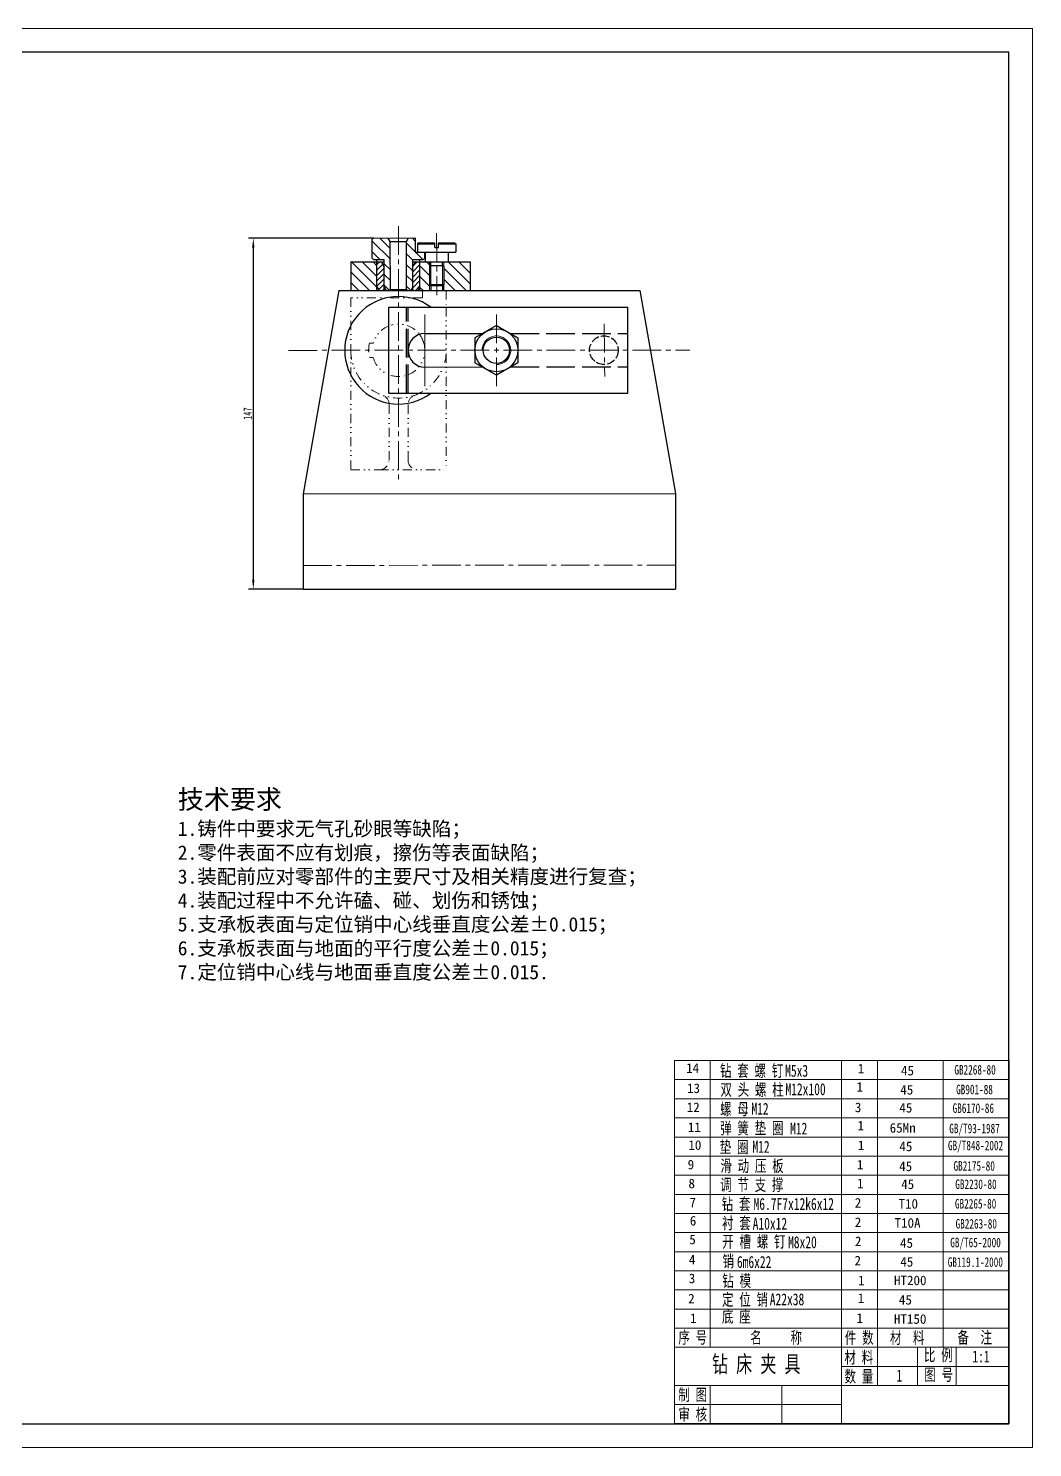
# Model space of a CAD drawing. Header units: millimetres. Extents: x 1525 to 2366, y 342 to 936.
# Drawn here: x 1945 to 2366, y 342 to 936 of the extents above; entities that cross this region are included whole.
import ezdxf
from ezdxf.enums import TextEntityAlignment as Align

# ---------------------------------------------------------------- set-up
doc = ezdxf.new("R2010")
doc.units = ezdxf.units.MM
doc.header["$PDSIZE"] = -5
for name, pattern in [('ACAD_ISO02W100', [15, 12, -3]), ('CENTER', [50.8, 31.75, -6.35, 6.35, -6.35]), ('DIVIDE', [31.75, 12.7, -6.35, 0, -6.35, 0, -6.35]), ('点画线', [18, 12, -2, 2, -2])]:
    doc.linetypes.add(name, pattern=pattern)
doc.layers.get('0').update_dxf_attribs({"lineweight": 15})
doc.layers.get('Defpoints').update_dxf_attribs({"lineweight": 15})
for name, color, linetype, lineweight in [('中心线层', 1, '点画线', 15), ('图层1', 4, 'Continuous', 30), ('图层3', 1, 'CENTER', 15), ('图层4', 3, 'DIVIDE', 15), ('图层5', 7, 'ACAD_ISO02W100', 30), ('尺寸线层', 3, 'Continuous', 18), ('标注', 5, 'Continuous', 15), ('粗实线层', 7, 'Continuous', 30), ('细实线层', 7, 'Continuous', 15)]:
    doc.layers.add(name, color=color, linetype=linetype, lineweight=lineweight)
doc.layers.add('文字层', color=7, linetype='Continuous')
doc.styles.get("Standard").update_dxf_attribs({"font": 'SimSun.ttf'})
doc.styles.add('标准', font='SimSun.ttf', dxfattribs={"width": 0.667})
doc.styles.add('样式 1', font='SimSun.ttf', dxfattribs={"width": 0.707})
doc.dimstyles.new('标准', dxfattribs={"dimtxt": 3.5, "dimasz": 4, "dimexe": 2, "dimexo": 0, "dimtad": 1, "dimdsep": 46, "dimtxsty": '标准', "dimblk": '_CAXARROW', "dimcen": 0, "dimdle": 6, "dimazin": 2, "dimtfac": 0.707107, "dimtdec": 3, "dimtmove": 2, "dimatfit": 3, "dimfxl": 1, "dimfrac": 2, "dimtolj": 1, "dimarcsym": 1})

# ---------------------------------------------------------------- blocks, each defined once
blk = doc.blocks.new('*X5')
at = {"layer": '粗实线层'}
for p, q in [((410.5, 287), (-395.5, 287)), ((410.5, -287), (410.5, 287)), ((-395.5, -287), (410.5, -287))]:
    blk.add_line(p, q, dxfattribs=at)
at = {"layer": '细实线层'}
for p, q in [((420.5, 297), (-420.5, 297)), ((420.5, -297), (420.5, 297)), ((-420.5, -297), (420.5, -297))]:
    blk.add_line(p, q, dxfattribs=at)
at = {"layer": '尺寸线层', "style": '标准', "width": 0.667}
blk.add_attdef('图纸编号', text='', height=5.22, rotation=180, dxfattribs=at).set_placement((-370.5, 282), align=Align.MIDDLE_CENTER)
for tag, p in [('登记', (-408, -234.5)), ('旧底图总号', (-408, -244.5)), ('底图总号', (-408, -254.5)), ('签字', (-408, -264.5)), ('签字日期', (-408, -274.5)), ('档案员', (-414.25, -284.5)), ('日期', (-401.75, -284.5))]:
    blk.add_attdef(tag, text='', height=2.61, dxfattribs=at).set_placement(p, align=Align.MIDDLE_CENTER)
blk = doc.blocks.new('_CAXARROW')
blk.add_hatch(color=0).paths.add_polyline_path([(0, 0), (-1, 0.125), (-1, -0.125)], flags=0)
blk = doc.blocks.new('*X6')
at = {"layer": 'Defpoints', "color": 0, "transparency": 16777216}
for p in [(2089.62, 848.69), (2039.34, 701.67), (2060.19, 701.67)]:
    blk.add_point(p, dxfattribs=at)
at = {"layer": '标注', "color": 0, "lineweight": -2, "transparency": 16777216}
for p, q in [((2089.62, 848.69), (2037.34, 848.69)), ((2039.34, 844.69), (2039.34, 705.67)), ((2060.19, 701.67), (2037.34, 701.67))]:
    blk.add_line(p, q, dxfattribs=at)
at = {"layer": '标注', "color": 0, "lineweight": -2, "transparency": 16777216, "xscale": 4, "yscale": 4, "zscale": 4}
for p, rotation in [((2039.34, 848.69), 90), ((2039.34, 701.67), 270)]:
    blk.add_blockref('_CAXARROW', p, dxfattribs=dict(at, rotation=rotation))
at = {"layer": '标注', "color": 0, "transparency": 16777216, "insert": (2036.97, 775.18), "char_height": 3.5, "width": 9.4833, "attachment_point": 5, "rotation": 90, "style": '标准', "bg_fill": 3, "box_fill_scale": 1.1, "bg_fill_color": 256, "bg_fill_true_color": 13158600, "bg_fill_transparency": 0}
blk.add_mtext('\\A1;147', dxfattribs=at)

msp = doc.modelspace()

# ---------------------------------------------------------------- hatches: boundary and pattern name
at = {"layer": '标注'}
h = msp.add_hatch(dxfattribs=at)
h.set_pattern_fill('ANSI31', color=256, angle=90, style=0)
h.paths.add_polyline_path([(2096.722, 847.19), (2095.856, 848.689), (2089.622, 848.686), (2089.122, 848.186), (2089.126, 840.186), (2089.626, 839.686), (2094.126, 839.689), (2094.132, 828.189), (2094.998, 826.689), (2096.232, 826.69), (2096.732, 827.19)], flags=0)
h.paths.add_polyline_path([(2103.532, 827.193), (2104.032, 826.693), (2105.266, 826.694), (2106.132, 828.194), (2106.126, 839.694), (2110.626, 839.697), (2111.126, 840.197), (2111.125, 842.697), (2107.125, 842.695), (2107.122, 848.695), (2104.388, 848.694), (2103.522, 847.193)], flags=0)
h = msp.add_hatch(dxfattribs=at)
h.set_pattern_fill('ANSI31', color=256, angle=90.0275, style=0)
h.paths.add_polyline_path([(2091.127, 838.687), (2080.127, 838.682), (2080.132, 826.682), (2091.132, 826.687)], flags=0)
h.paths.add_polyline_path([(2113.127, 836.698), (2113.127, 838.698), (2109.127, 838.696), (2109.132, 826.696), (2113.132, 826.698), (2113.131, 829.198)], flags=0)
h.paths.add_polyline_path([(2119.131, 829.201), (2119.132, 826.701), (2130.132, 826.706), (2130.127, 838.706), (2119.127, 838.701), (2119.127, 836.701)], flags=0)
h = msp.add_hatch(dxfattribs=at)
h.set_pattern_fill('ANSI31', color=256, scale=0.5, angle=0.0275, style=0)
h.paths.add_polyline_path([(2094.127, 836.689), (2092.972, 838.688), (2091.127, 838.687), (2091.132, 828.187), (2091.998, 826.688), (2093.632, 826.688), (2094.132, 827.189)], flags=0)
h.paths.add_polyline_path([(2106.132, 827.194), (2106.632, 826.695), (2108.266, 826.695), (2109.132, 828.196), (2109.127, 838.696), (2107.281, 838.695), (2106.127, 836.694)], flags=0)

# ---------------------------------------------------------------- linework, layer by layer
at = {"layer": '中心线层'}
for p, q in [((2100.119, 853.692), (2100.171, 746.042)), ((2116.121, 850.699), (2116.133, 824.699)), ((2141.137, 816.711), (2141.151, 786.711)), ((2186.196, 812.744), (2186.505, 790.722)), ((2054.144, 801.669), (2222.144, 801.75)), ((2060.188, 711.672), (2216.188, 711.747))]:
    msp.add_line(p, q, dxfattribs=at)
at = {"layer": '图层1', "color": 0}
for p, q in [((2089.622, 848.686), (2089.122, 848.186)), ((2089.126, 840.186), (2089.122, 848.186)), ((2089.622, 848.686), (2107.122, 848.695)), ((2096.722, 847.19), (2095.856, 848.689)), ((2096.722, 847.19), (2103.522, 847.193)), ((2096.732, 827.19), (2096.722, 847.19)), ((2103.522, 847.193), (2104.388, 848.694)), ((2103.532, 827.193), (2103.522, 847.193)), ((2107.122, 848.695), (2107.125, 842.695)), ((2108.623, 846.696), (2108.123, 846.195)), ((2108.123, 846.195), (2115.373, 846.199)), ((2108.123, 846.195), (2108.125, 842.695)), ((2108.623, 846.696), (2115.373, 846.699)), ((2115.374, 844.699), (2115.373, 846.699)), ((2115.374, 844.699), (2116.874, 844.7)), ((2116.873, 846.7), (2123.623, 846.703)), ((2116.874, 844.7), (2116.873, 846.7)), ((2116.873, 846.2), (2124.123, 846.203)), ((2123.623, 846.703), (2124.123, 846.203)), ((2124.123, 846.203), (2124.125, 842.703)), ((2080.127, 838.682), (2094.127, 838.689)), ((2080.127, 838.682), (2080.132, 826.682)), ((2089.126, 840.186), (2089.626, 839.686)), ((2089.626, 839.686), (2094.126, 839.689)), ((2091.132, 826.687), (2091.126, 839.687)), ((2094.127, 836.689), (2092.972, 838.688)), ((2094.132, 827.189), (2094.126, 839.689)), ((2106.126, 839.694), (2110.626, 839.697)), ((2106.132, 827.194), (2106.126, 839.694)), ((2106.127, 838.694), (2130.127, 838.706)), ((2106.127, 836.694), (2107.281, 838.695)), ((2107.125, 842.695), (2111.125, 842.697)), ((2109.132, 826.696), (2109.126, 839.696)), ((2110.626, 839.697), (2111.126, 840.197)), ((2111.125, 842.697), (2124.125, 842.703)), ((2111.126, 840.197), (2111.125, 842.697)), ((2111.375, 842.697), (2111.377, 838.697)), ((2113.627, 837.198), (2113.627, 838.698)), ((2118.627, 837.2), (2118.627, 838.7)), ((2120.875, 842.701), (2120.877, 838.701)), ((2130.127, 838.706), (2130.132, 826.706)), ((2113.627, 837.198), (2113.127, 836.698)), ((2113.127, 836.698), (2113.131, 829.198)), ((2113.627, 837.198), (2118.627, 837.2)), ((2118.627, 837.2), (2119.127, 836.701)), ((2119.127, 836.701), (2119.131, 829.201)), ((2075.132, 826.68), (2060.173, 741.672)), ((2075.132, 826.68), (2201.132, 826.74)), ((2091.132, 828.187), (2091.998, 826.688)), ((2094.132, 827.189), (2093.632, 826.688)), ((2094.132, 828.189), (2094.998, 826.689)), ((2094.709, 827.189), (2094.132, 827.189)), ((2096.732, 827.19), (2096.232, 826.69)), ((2096.732, 827.19), (2103.532, 827.193)), ((2103.532, 827.193), (2104.032, 826.693)), ((2106.132, 828.194), (2105.266, 826.694)), ((2105.555, 827.194), (2106.132, 827.194)), ((2106.132, 827.194), (2106.632, 826.695)), ((2109.132, 828.196), (2108.266, 826.695)), ((2113.131, 829.198), (2119.131, 829.201)), ((2113.131, 829.198), (2113.631, 828.698)), ((2118.631, 828.7), (2113.631, 828.698)), ((2113.631, 828.698), (2113.632, 826.698)), ((2119.131, 829.201), (2118.631, 828.7)), ((2118.631, 828.7), (2118.632, 826.7)), ((2201.132, 826.74), (2216.173, 741.747)), ((2096.136, 819.69), (2196.136, 819.738)), ((2196.153, 783.738), (2196.136, 819.738)), ((2096.153, 783.69), (2096.136, 819.69)), ((2111.141, 808.697), (2135.243, 808.708)), ((2141.139, 812.111), (2132.142, 806.918)), ((2141.139, 812.111), (2150.142, 806.927)), ((2132.142, 806.918), (2132.147, 796.495)), ((2150.142, 806.927), (2150.147, 796.504)), ((2141.149, 791.311), (2132.147, 796.495)), ((2150.147, 796.504), (2141.149, 791.311)), ((2111.148, 794.697), (2135.25, 794.708)), ((2096.153, 783.69), (2196.153, 783.738)), ((2060.173, 741.672), (2216.173, 741.747)), ((2060.173, 741.672), (2060.192, 701.672)), ((2216.173, 741.747), (2216.192, 701.747)), ((2060.192, 701.672), (2216.192, 701.747)), ((2355.664, 504.423), (2355.664, 352.423)), ((2355.664, 352.423), (2215.664, 352.423))]:
    msp.add_line(p, q, dxfattribs=at)
for radius in [9, 5.5]:
    msp.add_circle((2141.144, 801.711), radius, dxfattribs=at)
for centre, radius, start, end in [((2100.144, 801.692), 22.5, 53.157491, 306.897287), ((2111.144, 801.697), 7, 90.027513, 270.027513)]:
    msp.add_arc(centre, radius, start, end, dxfattribs=at)
at = {"layer": '图层3', "color": 0}
msp.add_line((2111.137, 816.697), (2111.152, 786.697), dxfattribs=at)
at = {"layer": '图层4', "color": 0, "ltscale": 0.3}
for p, q in [((2110.132, 826.696), (2110.134, 823.696)), ((2120.132, 826.701), (2120.136, 819.701)), ((2110.134, 823.696), (2080.134, 823.682)), ((2080.134, 823.682), (2080.168, 751.682)), ((2120.136, 819.701), (2120.168, 751.701)), ((2089.56, 804.686), (2088.008, 804.686)), ((2089.563, 798.686), (2088.011, 798.686)), ((2096.177, 755.679), (2096.225, 779.027)), ((2104.166, 755.693), (2104.155, 779.066)), ((2080.168, 751.682), (2092.179, 751.688)), ((2092.179, 751.688), (2120.168, 751.701))]:
    msp.add_line(p, q, dxfattribs=at)
for centre, radius, start, end in [((2100.144, 801.692), 11, 111.351199, 164.200893), ((2100.162, 801.699), 10.981, 359.988446, 107.198785), ((2100.162, 801.699), 10.981, 15.841754, 37.158896), ((2100.144, 801.692), 12.5, 166.140973, 193.914053), ((2100.144, 801.692), 20, 180.027597, 289.32235), ((2100.144, 801.692), 11, 195.854133, 248.703827), ((2100.162, 801.684), 10.981, 291.290865, 344.213272), ((2100.144, 801.692), 20, 289.498734, 0.027513), ((2100.162, 801.684), 10.981, 252.856241, 291.290865), ((2092.225, 779.036), 4, 359.881057, 70.733174), ((2108.155, 779.068), 4, 109.498734, 180.027513), ((2092.177, 755.688), 4, 270.027513, 359.881057), ((2108.166, 755.695), 4, 180.027513, 270.027513)]:
    msp.add_arc(centre, radius, start, end, dxfattribs=at)
at = {"layer": '图层5', "color": 0}
for p, q in [((2103.453, 783.693), (2103.436, 819.693)), ((2104.153, 783.693), (2104.136, 819.693)), ((2147.039, 808.714), (2196.141, 808.738)), ((2147.045, 794.714), (2196.148, 794.738))]:
    msp.add_line(p, q, dxfattribs=at)
at = {"layer": '图层5', "color": 0, "ltscale": 0.3}
msp.add_circle((2186.144, 801.733), 6, dxfattribs=at)
at = {"layer": '标注', "color": 0}
for p, q in [((2113.127, 836.698), (2113.127, 838.698)), ((2119.127, 836.701), (2119.127, 838.701)), ((2113.627, 837.198), (2113.631, 828.698)), ((2118.627, 837.2), (2118.631, 828.7)), ((2113.131, 829.198), (2113.132, 826.698)), ((2119.131, 829.201), (2119.132, 826.701)), ((2215.664, 504.423), (2215.664, 352.423)), ((2355.664, 504.423), (2215.664, 504.423)), ((2355.664, 504.423), (2215.664, 504.423)), ((2230.664, 504.423), (2230.664, 384.423)), ((2285.664, 504.423), (2285.664, 352.423)), ((2300.664, 504.423), (2300.664, 368.423)), ((2328.164, 504.423), (2328.164, 384.423)), ((2355.664, 496.423), (2215.664, 496.423)), ((2355.664, 488.423), (2215.664, 488.423)), ((2355.664, 480.423), (2215.664, 480.423)), ((2355.664, 472.423), (2215.664, 472.423)), ((2355.664, 464.423), (2215.664, 464.423)), ((2355.664, 456.423), (2215.664, 456.423)), ((2355.664, 456.423), (2215.664, 456.423)), ((2355.664, 448.423), (2215.664, 448.423)), ((2355.664, 448.423), (2215.664, 448.423)), ((2355.664, 440.423), (2215.664, 440.423)), ((2355.664, 432.423), (2215.664, 432.423)), ((2355.664, 424.423), (2215.664, 424.423)), ((2355.664, 416.423), (2215.664, 416.423)), ((2355.664, 408.423), (2215.664, 408.423)), ((2355.664, 408.423), (2215.664, 408.423)), ((2355.664, 400.423), (2215.664, 400.423)), ((2355.664, 392.423), (2215.664, 392.423)), ((2355.664, 384.423), (2215.664, 384.423)), ((2317.416, 384.423), (2317.416, 368.277)), ((2333.656, 384.423), (2333.656, 368.277)), ((2355.664, 376.423), (2285.664, 376.423)), ((2355.664, 368.423), (2215.664, 368.423)), ((2230.664, 368.423), (2230.664, 352.423)), ((2230.664, 368.423), (2230.664, 352.423)), ((2260.664, 368.423), (2260.664, 352.423)), ((2355.664, 368.425), (2355.664, 368.425)), ((2285.664, 360.423), (2215.664, 360.423))]:
    msp.add_line(p, q, dxfattribs=at)
msp.add_arc((2141.144, 801.711), 6, 270.027513, 180.027513, dxfattribs=at)

# ---------------------------------------------------------------- block references
at = {"layer": '粗实线层', "color": 0}
msp.add_blockref('*X5', (1945.164, 639.423), dxfattribs=at)

# ---------------------------------------------------------------- texts
at = {"layer": '文字层', "color": 0, "insert": (2007.71, 617.793), "char_height": 8, "width": 216.923, "attachment_point": 1}
msp.add_mtext('技术要求\\P{\\H0.75x;1.铸件中要求无气孔砂眼等缺陷；\\P2.零件表面不应有划痕，擦伤等表面缺陷；\\P3.装配前应对零部件的主要尺寸及相关精度进行复查；\\P4.装配过程中不允许磕、碰、划伤和锈蚀；\\P5.支承板表面与定位销中心线垂直度公差%%P0.015；\\P6.支承板表面与地面的平行度公差%%P0.015；\\P7.定位销中心线与地面垂直度公差%%P0.015.\\P\\P}', dxfattribs=at)
at = {"layer": '标注', "color": 0, "char_height": 4}
for s, insert, width, attachment_point in [('14', (2220.579, 499.259), 7.26667, 7), ('1', (2292.423, 503.033), 15, 1), ('45', (2310.546, 502.215), 27.5, 1), ('13', (2220.957, 490.75), 7.03333, 7), ('1', (2291.941, 495.37), 15, 1), ('45', (2310.252, 494.21), 27.5, 1), ('12', (2220.828, 482.851), 7.03333, 7), ('3', (2291.224, 486.826), 15, 1), ('45', (2309.863, 486.684), 27.5, 1), ('11', (2221.283, 474.498), 6.7, 7), ('1', (2292.34, 479.173), 15, 1), ('65Mn', (2305.817, 478.251), 27.5, 1), ('10', (2221.516, 466.986), 7.13333, 7), ('1', (2292.459, 470.925), 15, 1), ('45', (2309.864, 470.523), 27.5, 1), ('9', (2221.234, 458.829), 3.43333, 7), ('1', (2292.112, 462.834), 15, 1), ('45', (2309.797, 462.164), 27.5, 1), ('8', (2221.547, 450.906), 3.4, 7), ('1', (2292.175, 454.988), 15, 1), ('45', (2310.627, 454.649), 27.5, 1), ('7', (2221.984, 443.014), 3.23333, 7), ('2', (2291.197, 446.896), 15, 1), ('T10', (2309.517, 446.491), 27.5, 1), ('6', (2222.12, 435.327), 3.4, 7), ('2', (2291.197, 438.772), 15, 1), ('T10A', (2307.855, 438.466), 27.5, 1), ('5', (2221.908, 427.494), 3.23333, 7), ('2', (2291.239, 430.748), 15, 1), ('45', (2310.145, 430.07), 27.5, 1), ('4', (2221.746, 419.097), 3.66667, 7), ('2', (2291.091, 422.695), 15, 1), ('45', (2310.264, 422.2), 27.5, 1), ('3', (2221.673, 411.181), 3.23333, 7), ('1', (2292.582, 414.394), 15, 1), ('HT200', (2314.426, 412.383), 20.76667, 5), ('2', (2221.43, 402.782), 3.3, 7), ('1', (2292.404, 406.953), 15, 1), ('45', (2309.667, 402.231), 7.7, 7), ('1', (2222.219, 394.556), 2.43333, 7), ('1', (2291.918, 398.634), 15, 1), ('HT150', (2314.396, 396.223), 20.76667, 5)]:
    msp.add_mtext(s, dxfattribs=dict(at, insert=insert, width=width, attachment_point=attachment_point))
at = {"layer": '标注', "color": 0, "style": '样式 1'}
for s, insert, char_height, width, attachment_point in [('钻 套 螺 钉', (2234.767, 497.119), 5, 40.85871, 7), ('M5x3', (2262.045, 502.664), 5, 17.8746, 1), ('GB2268-80', (2332.907, 502.568), 4, 27.5, 1), ('双 头 螺 柱', (2234.934, 489.171), 5, 40.79979, 7), ('M12x100', (2262.165, 494.928), 5, 17.8746, 1), ('GB901-88', (2333.632, 494.317), 4, 27.5, 1), ('螺 母', (2234.769, 481.1), 5, 18.11687, 7), ('M12', (2247.902, 486.75), 5, 61.73854, 1), ('GB6170-86', (2332.167, 486.507), 4, 27.5, 1), ('弹 簧 垫 圈', (2234.818, 473.084), 5, 40.32846, 7), ('M12', (2264.104, 478.474), 5, 61.73854, 1), ('GB/T93-1987', (2330.763, 477.999), 4, 27.5, 1), ('垫 圈', (2234.67, 465.167), 5, 17.76338, 7), ('M12', (2248.322, 470.829), 5, 61.73854, 1), ('GB/T848-2002', (2330.223, 470.882), 4, 27.5, 1), ('滑 动 压 板', (2234.913, 457.276), 5, 40.82925, 7), ('GB2175-80', (2332.541, 462.32), 4, 17.78498, 1), ('调 节 支 撑', (2234.815, 449.383), 5, 40.82925, 7), ('GB2230-80', (2333.289, 454.672), 4, 27.5, 1), ('钻 套', (2235.473, 441.33), 5, 18.17579, 7), ('M6.7F7x12k6x12', (2248.82, 446.916), 5, 70, 1), ('GB2265-80', (2333.141, 446.501), 4, 27.5, 1), ('衬 套', (2235.628, 433.333), 5, 18.17579, 7), ('A10x12', (2248.438, 438.672), 5, 55, 1), ('GB2263-80', (2333.408, 438.116), 4, 27.5, 1), ('开 槽 螺 钉', (2235.681, 425.581), 5, 40.82925, 7), ('M8x20', (2263.271, 430.884), 5, 21.2261, 1), ('GB/T65-2000', (2331.175, 430.269), 4, 27.5, 1), ('销', (2235.819, 417.413), 5, 6.65758, 7), ('6m6x22', (2241.851, 422.629), 5, 21.2261, 1), ('GB119.1-2000', (2330.123, 422.091), 4, 27.5, 1), ('钻 模', (2235.724, 409.224), 5, 18.23471, 7), ('定 位 销', (2235.595, 401.28), 5, 29.13429, 7), ('A22x38', (2255.607, 406.975), 5, 23.12918, 1), ('底 座', (2235.571, 399.753), 5, 55, 1), ('序 号', (2217.335, 385.486), 5, 18.11687, 7), ('名     称', (2247.446, 385.436), 5, 33.17008, 7), ('件 数', (2287.041, 385.336), 5, 18.26417, 7), ('材  料', (2305.907, 385.37), 5, 22.06429, 7), ('备  注', (2334.186, 385.492), 5, 21.85808, 7), ('钻 床 夹 具', (2231.398, 380.907), 7, 70, 1), ('材 料', (2286.87, 377.187), 5, 18.29362, 7), ('{\\C7;比 例}', (2320.129, 383.669), 5, 16.24037, 1), ('{\\C7;1:1}', (2340.438, 383.066), 5, 22.00783, 1), ('数 量', (2286.88, 369.203), 5, 18.20525, 7), ('{\\C7;1}', (2308.652, 375.066), 5, 16.7518, 1), ('{\\C7;图 号}', (2320.279, 375.445), 5, 16.24037, 1), ('制 图', (2217.315, 361.509), 5, 17.88121, 7), ('审 核', (2217.328, 353.326), 5, 17.88121, 7)]:
    msp.add_mtext(s, dxfattribs=dict(at, insert=insert, char_height=char_height, width=width, attachment_point=attachment_point))

# ---------------------------------------------------------------- next in the draw order: dimensions: what is measured, and where the dimension line sits
at = {"layer": '标注'}
dim = msp.add_linear_dim(base=(2039.341, 701.672), p1=(2089.622, 848.686), p2=(2060.192, 701.672), angle=90, text='147', dimstyle='标准', override={"dimsah": 1, "dimtfac": 1, "dimtfill": 1, "dimtzin": 8}, dxfattribs=at)
dim.commit()
dim.dimension.update_dxf_attribs({"geometry": '*X6', "text_midpoint": (2036.966, 775.179)})

doc.saveas('drawing.dxf')
